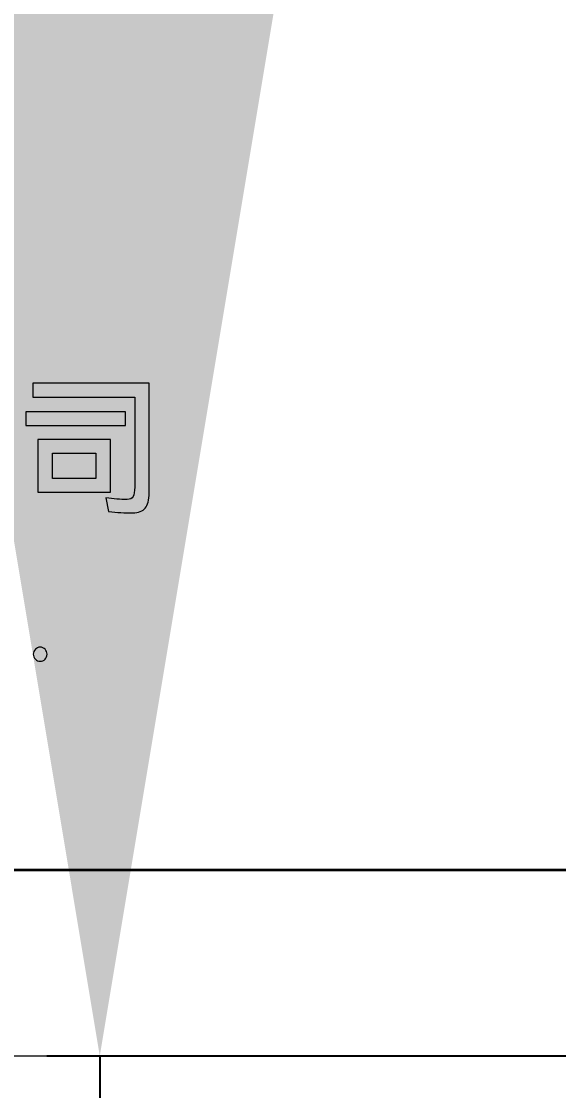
# Model space of a CAD drawing. Header units: millimetres. Extents: x -3630 to 1270, y -52213 to -49192.
# Drawn here: x 21.41 to 31.53, y -52057.91 to -52037.78 of the extents above; entities that cross this region are included whole.
import ezdxf

# ---------------------------------------------------------------- set-up
doc = ezdxf.new("R2010")
doc.units = ezdxf.units.MM
doc.linetypes.add('ACAD_ISO02W100', pattern=[15, 12, -3])
doc.layers.add('图层 1', color=7, linetype='Continuous', lineweight=0)
doc.layers.add('标注', color=3, linetype='Continuous', lineweight=0)
doc.styles.get("Standard").update_dxf_attribs({"font": 'arial.ttf'})
doc.dimstyles.new('ISO-25$0', dxfattribs={"dimscale": 2, "dimtxt": 6, "dimasz": 6, "dimexe": 0.5, "dimexo": 0.5, "dimgap": 0.762, "dimtad": 1, "dimtoh": 1, "dimdsep": 46, "dimtxsty": 'Standard', "dimcen": 2.5, "dimclrd": 1, "dimclre": 1, "dimclrt": 1, "dimadec": 0, "dimazin": 0, "dimtfac": 1, "dimtmove": 0, "dimatfit": 3, "dimfxl": 1, "dimtzin": 0, "dimarcsym": 0})

# ---------------------------------------------------------------- blocks, each defined once
blk = doc.blocks.new('*D117')
at = {"layer": 'Defpoints', "color": 0, "transparency": 16777216}
for p in [(82.225, -52025.957), (52.225, -52057.26), (82.225, -52087.231)]:
    blk.add_point(p, dxfattribs=at)
at = {"layer": '标注', "lineweight": -2, "transparency": 16777216}
for p, q in [((52.225, -52056.26), (52.225, -52024.957)), ((82.225, -52086.231), (82.225, -52024.957)), ((32.225, -52025.957), (12.225, -52025.957)), ((52.225, -52025.957), (82.225, -52025.957)), ((102.225, -52025.957), (155.269, -52025.957))]:
    blk.add_line(p, q, dxfattribs=at)
at = {"layer": '标注', "transparency": 16777216}
for points in [[(32.225, -52022.623), (32.225, -52029.29), (52.225, -52025.957)], [(102.225, -52022.623), (102.225, -52029.29), (82.225, -52025.957)]]:
    blk.add_solid(points, dxfattribs=at)
at = {"layer": '标注', "transparency": 16777216, "insert": (138.747, -52013.704), "char_height": 12, "attachment_point": 5}
blk.add_mtext('{\\H1.75x;30}', dxfattribs=at)
blk = doc.blocks.new('*D118')
at = {"layer": 'Defpoints', "color": 0, "transparency": 16777216}
for p in [(52.225, -52057.26), (22.89, -52087.26), (52.225, -52087.26)]:
    blk.add_point(p, dxfattribs=at)
at = {"layer": '标注', "lineweight": -2, "transparency": 16777216}
for p, q in [((22.89, -52037.26), (22.89, -52017.26)), ((51.225, -52057.26), (21.89, -52057.26)), ((22.89, -52057.26), (22.89, -52087.26)), ((51.225, -52087.26), (21.89, -52087.26)), ((22.89, -52107.26), (22.89, -52127.26)), ((22.89, -52127.26), (-8.63, -52127.26))]:
    blk.add_line(p, q, dxfattribs=at)
at = {"layer": '标注', "transparency": 16777216}
for points in [[(19.557, -52037.26), (26.224, -52037.26), (22.89, -52057.26)], [(19.557, -52107.26), (26.224, -52107.26), (22.89, -52087.26)]]:
    blk.add_solid(points, dxfattribs=at)
at = {"layer": '标注', "transparency": 16777216, "insert": (6.368, -52115.007), "char_height": 12, "attachment_point": 5}
blk.add_mtext('{\\H1.75x;30}', dxfattribs=at)
blk = doc.blocks.new('Block_11')
at = {"layer": '图层 1', "transparency": 33554687}
h = blk.add_hatch(color=29, dxfattribs=at)
h.dxf.hatch_style = 2
edge = h.paths.add_edge_path()
edge.add_spline(control_points=[(175.17, -105.894), (175.17, -105.894), (175.17, -106.374), (175.17, -106.374), (175.17, -106.374), (175.983, -106.374), (175.983, -106.374), (175.983, -106.374), (175.983, -105.894), (175.983, -105.894), (175.983, -105.894), (175.17, -105.894), (175.17, -105.894)], knot_values=[0, 0, 0, 0, 1, 1, 1, 2, 2, 2, 3, 3, 3, 4, 4, 4, 4], degree=3, periodic=0)
edge = h.paths.add_edge_path()
edge.add_spline(control_points=[(176.262, -106.631), (176.262, -106.631), (174.894, -106.631), (174.894, -106.631), (174.894, -106.631), (174.894, -105.637), (174.894, -105.637), (174.894, -105.637), (176.262, -105.637), (176.262, -105.637), (176.262, -105.637), (176.262, -106.631), (176.262, -106.631)], knot_values=[0, 0, 0, 0, 1, 1, 1, 2, 2, 2, 3, 3, 3, 4, 4, 4, 4], degree=3, periodic=0)
edge = h.paths.add_edge_path()
edge.add_spline(control_points=[(176.988, -106.645), (176.988, -106.777), (176.964, -106.871), (176.917, -106.928), (176.87, -106.986), (176.79, -107.015), (176.677, -107.017), (176.536, -107.019), (176.386, -107.012), (176.226, -106.995), (176.226, -106.995), (176.175, -106.735), (176.175, -106.735), (176.316, -106.756), (176.448, -106.766), (176.573, -106.766), (176.628, -106.766), (176.665, -106.748), (176.686, -106.713), (176.707, -106.677), (176.717, -106.618), (176.717, -106.535), (176.717, -106.535), (176.717, -104.838), (176.717, -104.838), (176.717, -104.838), (174.798, -104.838), (174.798, -104.838), (174.798, -104.838), (174.798, -104.576), (174.798, -104.576), (174.798, -104.576), (176.988, -104.576), (176.988, -104.576), (176.988, -104.576), (176.988, -106.645), (176.988, -106.645)], knot_values=[0, 0, 0, 0, 1, 1, 1, 2, 2, 2, 3, 3, 3, 4, 4, 4, 5, 5, 5, 6, 6, 6, 7, 7, 7, 8, 8, 8, 9, 9, 9, 10, 10, 10, 11, 11, 11, 12, 12, 12, 12], degree=3, periodic=0)
edge = h.paths.add_edge_path()
edge.add_spline(control_points=[(174.668, -105.118), (174.668, -105.118), (176.545, -105.118), (176.545, -105.118), (176.545, -105.118), (176.545, -105.372), (176.545, -105.372), (176.545, -105.372), (174.668, -105.372), (174.668, -105.372), (174.668, -105.372), (174.668, -105.118), (174.668, -105.118)], knot_values=[0, 0, 0, 0, 1, 1, 1, 2, 2, 2, 3, 3, 3, 4, 4, 4, 4], degree=3, periodic=0)
at = {"layer": '图层 1'}
for points, knots in [([(176.988, -106.645), (176.988, -106.777), (176.964, -106.871), (176.917, -106.928), (176.87, -106.986), (176.79, -107.015), (176.677, -107.017), (176.536, -107.019), (176.386, -107.012), (176.226, -106.995), (176.226, -106.995), (176.175, -106.735), (176.175, -106.735), (176.316, -106.756), (176.448, -106.766), (176.573, -106.766), (176.628, -106.766), (176.665, -106.748), (176.686, -106.713), (176.707, -106.677), (176.717, -106.618), (176.717, -106.535), (176.717, -106.535), (176.717, -104.838), (176.717, -104.838), (176.717, -104.838), (174.798, -104.838), (174.798, -104.838), (174.798, -104.838), (174.798, -104.576), (174.798, -104.576), (174.798, -104.576), (176.988, -104.576), (176.988, -104.576), (176.988, -104.576), (176.988, -106.645), (176.988, -106.645)], [0, 0, 0, 0, 1, 1, 1, 2, 2, 2, 3, 3, 3, 4, 4, 4, 5, 5, 5, 6, 6, 6, 7, 7, 7, 8, 8, 8, 9, 9, 9, 10, 10, 10, 11, 11, 11, 12, 12, 12, 12]), ([(174.668, -105.118), (174.668, -105.118), (176.545, -105.118), (176.545, -105.118), (176.545, -105.118), (176.545, -105.372), (176.545, -105.372), (176.545, -105.372), (174.668, -105.372), (174.668, -105.372), (174.668, -105.372), (174.668, -105.118), (174.668, -105.118)], [0, 0, 0, 0, 1, 1, 1, 2, 2, 2, 3, 3, 3, 4, 4, 4, 4]), ([(176.262, -106.631), (176.262, -106.631), (174.894, -106.631), (174.894, -106.631), (174.894, -106.631), (174.894, -105.637), (174.894, -105.637), (174.894, -105.637), (176.262, -105.637), (176.262, -105.637), (176.262, -105.637), (176.262, -106.631), (176.262, -106.631)], [0, 0, 0, 0, 1, 1, 1, 2, 2, 2, 3, 3, 3, 4, 4, 4, 4]), ([(175.17, -105.894), (175.17, -105.894), (175.17, -106.374), (175.17, -106.374), (175.17, -106.374), (175.983, -106.374), (175.983, -106.374), (175.983, -106.374), (175.983, -105.894), (175.983, -105.894), (175.983, -105.894), (175.17, -105.894), (175.17, -105.894)], [0, 0, 0, 0, 1, 1, 1, 2, 2, 2, 3, 3, 3, 4, 4, 4, 4])]:
    blk.add_open_spline(points, degree=3, knots=knots, dxfattribs=at)
blk = doc.blocks.new('Block_12')
at = {"layer": '图层 1', "transparency": 33554687}
h = blk.add_hatch(color=29, dxfattribs=at)
h.dxf.hatch_style = 2
edge = h.paths.add_edge_path()
edge.add_spline(control_points=[(174.846, -109.773), (174.821, -109.746), (174.808, -109.715), (174.808, -109.68), (174.808, -109.643), (174.821, -109.612), (174.846, -109.586), (174.871, -109.56), (174.901, -109.547), (174.937, -109.547), (174.973, -109.547), (175.004, -109.56), (175.029, -109.586), (175.054, -109.612), (175.067, -109.643), (175.067, -109.68), (175.067, -109.717), (175.054, -109.748), (175.029, -109.774), (175.004, -109.799), (174.973, -109.813), (174.937, -109.813), (174.901, -109.813), (174.871, -109.799), (174.846, -109.773)], knot_values=[0, 0, 0, 0, 1, 1, 1, 2, 2, 2, 3, 3, 3, 4, 4, 4, 5, 5, 5, 6, 6, 6, 7, 7, 7, 8, 8, 8, 8], degree=3, periodic=0)
at = {"layer": '图层 1'}
blk.add_open_spline([(174.846, -109.773), (174.821, -109.746), (174.808, -109.715), (174.808, -109.68), (174.808, -109.643), (174.821, -109.612), (174.846, -109.586), (174.871, -109.56), (174.901, -109.547), (174.937, -109.547), (174.973, -109.547), (175.004, -109.56), (175.029, -109.586), (175.054, -109.612), (175.067, -109.643), (175.067, -109.68), (175.067, -109.717), (175.054, -109.748), (175.029, -109.774), (175.004, -109.799), (174.973, -109.813), (174.937, -109.813), (174.901, -109.813), (174.871, -109.799), (174.846, -109.773)], degree=3, knots=[0, 0, 0, 0, 1, 1, 1, 2, 2, 2, 3, 3, 3, 4, 4, 4, 5, 5, 5, 6, 6, 6, 7, 7, 7, 8, 8, 8, 8], dxfattribs=at)
blk = doc.blocks.new('Block_10')
at = {"layer": '图层 1'}
for name in ['Block_11', 'Block_12']:
    blk.add_blockref(name, (0, 0), dxfattribs=at)
blk = doc.blocks.new('A$C03239f59')
at = {"layer": '图层 1', "color": 29, "lineweight": 9}
blk.add_open_spline([(0, 0), (0, 0), (0, -60), (0, -60), (0, -60), (90, -60), (90, -60), (90, -60), (90, 0), (90, 0), (90, 0), (0, 0), (0, 0)], degree=3, knots=[0, 0, 0, 0, 1, 1, 1, 2, 2, 2, 3, 3, 3, 4, 4, 4, 4], dxfattribs=at)
at = {"layer": '图层 1', "color": 29, "lineweight": 35}
blk.add_open_spline([(86.5, -53.25), (86.5, -53.25), (86.5, -6.75), (86.5, -6.75), (84.705, -6.75), (83.25, -5.295), (83.25, -3.5), (83.25, -3.5), (6.75, -3.5), (6.75, -3.5), (6.75, -5.295), (5.295, -6.75), (3.5, -6.75), (3.5, -6.75), (3.5, -53.25), (3.5, -53.25), (5.295, -53.25), (6.75, -54.705), (6.75, -56.5), (12.506, -56.5), (77.494, -56.5), (83.25, -56.5), (83.25, -54.705), (84.705, -53.25), (86.5, -53.25)], degree=3, knots=[0, 0, 0, 0, 1, 1, 1, 2, 2, 2, 3, 3, 3, 4, 4, 4, 5, 5, 5, 6, 6, 6, 7, 7, 7, 8, 8, 8, 8], dxfattribs=at)
at = {"layer": '图层 1'}
blk.add_blockref('Block_10', (-115.365, 57.244), dxfattribs=at)

msp = doc.modelspace()

# ---------------------------------------------------------------- block references
at = {"linetype": 'ACAD_ISO02W100'}
msp.add_blockref('A$C03239f59', (-37.805, -51997.26), dxfattribs=at)

# ---------------------------------------------------------------- dimensions: what is measured, and where the dimension line sits
at = {"layer": '标注'}
dim = msp.add_linear_dim(base=(82.225, -52025.957), p1=(52.225, -52057.26), p2=(82.225, -52087.231), text='{\\H1.75x;<>}', dimstyle='ISO-25$0', override={"dimasz": 10, "dimclrd": 256, "dimclre": 256, "dimclrt": 256}, dxfattribs=at)
dim.commit()
dim.dimension.update_dxf_attribs({"geometry": '*D117', "text_midpoint": (138.747, -52013.704)})
dim = msp.add_linear_dim(base=(22.89, -52087.26), p1=(52.225, -52057.26), p2=(52.225, -52087.26), angle=90, text='{\\H1.75x;<>}', dimstyle='ISO-25$0', override={"dimasz": 10, "dimclrd": 256, "dimclre": 256, "dimclrt": 256}, dxfattribs=at)
dim.commit()
dim.dimension.update_dxf_attribs({"geometry": '*D118', "text_midpoint": (6.368, -52115.007)})

doc.saveas('drawing.dxf')
